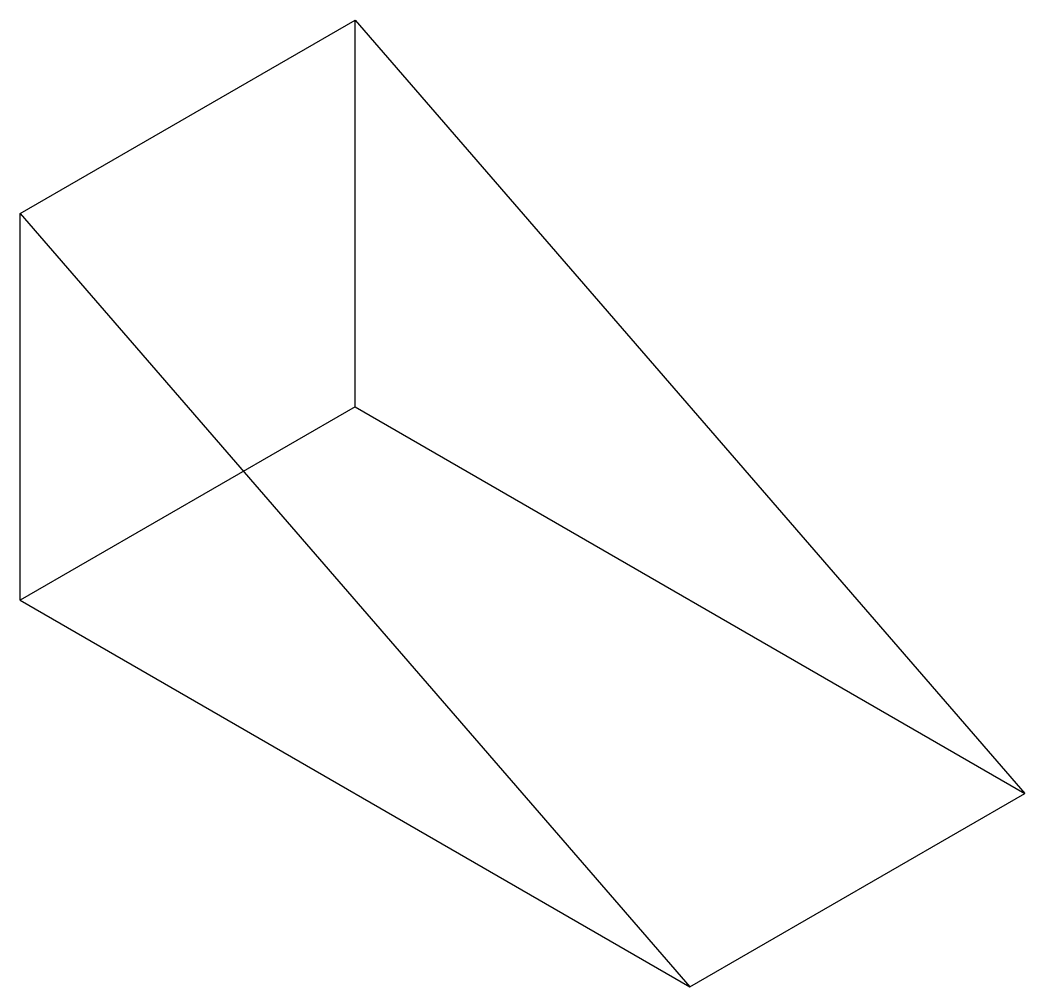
# Model space of a CAD drawing. Header units: millimetres. Extents: x 2423.9 to 2449.9, y 1725.6 to 1750.6.
import ezdxf

# ---------------------------------------------------------------- set-up
doc = ezdxf.new("R2010")
doc.units = ezdxf.units.MM

msp = doc.modelspace()

# ---------------------------------------------------------------- linework, layer by layer
for p, q in [((2423.9, 1745.584), (2432.56, 1750.584)), ((2432.56, 1740.584), (2432.56, 1750.584)), ((2432.56, 1750.584), (2449.88, 1730.584)), ((2423.9, 1735.584), (2423.9, 1745.584)), ((2423.9, 1745.584), (2441.22, 1725.584)), ((2432.56, 1740.584), (2423.9, 1735.584)), ((2432.56, 1740.584), (2449.88, 1730.584)), ((2423.9, 1735.584), (2441.22, 1725.584)), ((2441.22, 1725.584), (2449.88, 1730.584))]:
    msp.add_line(p, q)

doc.saveas('drawing.dxf')
